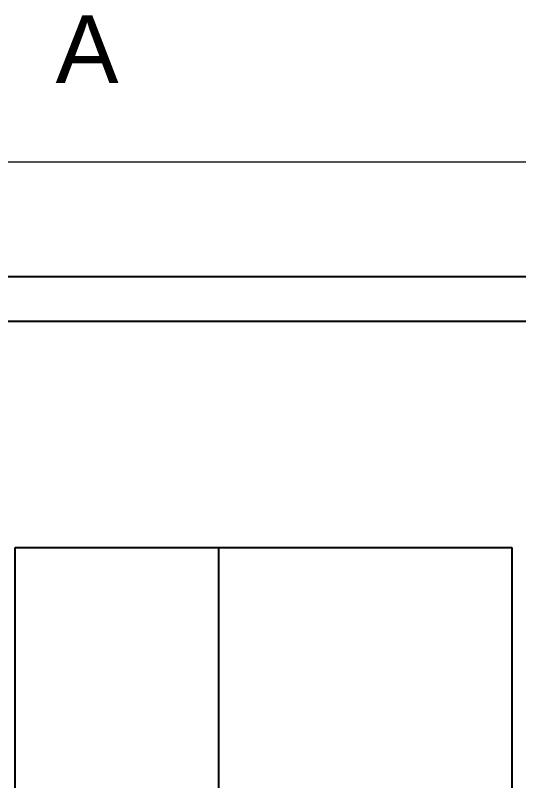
# Model space of a CAD drawing. Header units: millimetres. Extents: x 0 to 100323, y 0 to 59400.
# Drawn here: x 26118 to 28349, y 45707 to 49097 of the extents above; entities that cross this region are included whole.
import ezdxf

# ---------------------------------------------------------------- set-up
doc = ezdxf.new("R2010")
doc.units = ezdxf.units.MM
doc.header["$LTSCALE"] = 100
doc.layers.add('Detail Boundary', color=7, linetype='Continuous', lineweight=18)
doc.layers.add('Visible', color=7, linetype='Continuous', lineweight=25)
doc.styles.add('Title', font='arial.ttf')

# ---------------------------------------------------------------- blocks, each defined once
blk = doc.blocks.new('2dDetail0')
at = {"layer": 'Detail Boundary', "flags": 128}
blk.add_lwpolyline([(219.127, 421.598), (309.619, 421.598), (309.619, 484.469), (219.127, 484.469), (219.127, 421.598)], dxfattribs=at)
at = {"layer": 'Detail Boundary', "insert": (262.964, 487.969), "char_height": 3, "attachment_point": 7, "style": 'Title'}
blk.add_mtext('A', dxfattribs=at)

msp = doc.modelspace()

# ---------------------------------------------------------------- linework, layer by layer
at = {"layer": 'Visible'}
for p, q in [((22993.8, 47940.5), (29870.3, 47940.5)), ((29835.1, 47740.5), (23005.4, 47740.5)), ((26118, 46740.5), (28318, 46740.5)), ((26118, 44740.5), (26118, 46740.5)), ((27018, 46740.5), (27018, 45254.7)), ((28318, 46740.5), (28318, 44840.5))]:
    msp.add_line(p, q, dxfattribs=at)

# ---------------------------------------------------------------- block references
at = {"layer": 'Detail Boundary', "xscale": 100, "yscale": 100, "zscale": 100}
msp.add_blockref('2dDetail0', (0, 0), dxfattribs=at)

doc.saveas('drawing.dxf')
